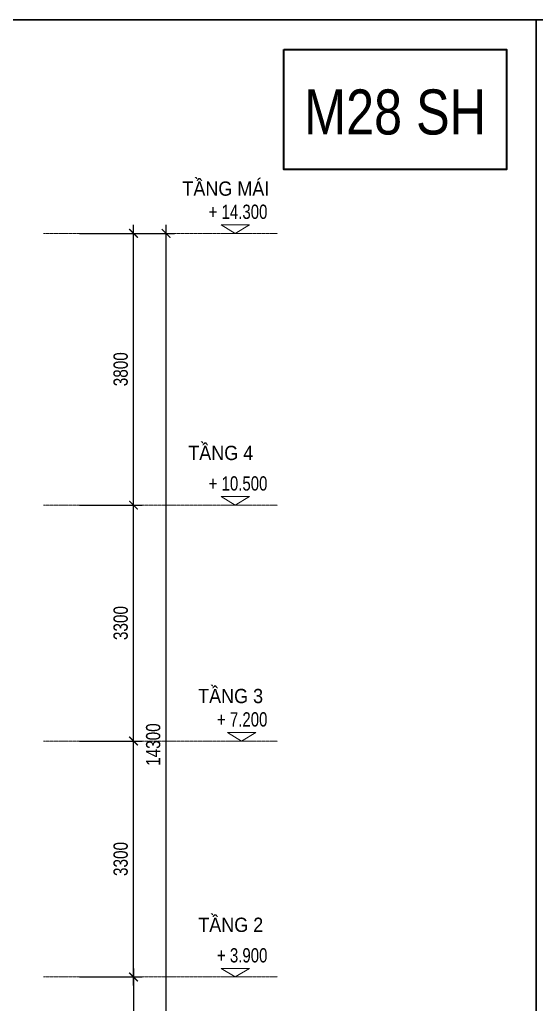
# Model space of a CAD drawing. Header units: millimetres. Extents: x -127141 to 682685, y -1234500 to 49778.
# Drawn here: x 459974 to 467197, y -276271 to -262500 of the extents above; entities that cross this region are included whole.
import ezdxf
from ezdxf.enums import TextEntityAlignment as Align

# ---------------------------------------------------------------- set-up
doc = ezdxf.new("R2010")
doc.units = ezdxf.units.MM
doc.header["$MEASUREMENT"] = 0
doc.linetypes.add('CENTER', pattern=[3, 1.5, -0.5, 0.5, -0.5])
for name, color, linetype, lineweight in [('-CENTER', 143, 'CENTER', 13), ('-DIM', 9, 'Continuous', 13), ('-KH', 143, 'Continuous', 13), ('-LINE1', 7, 'Continuous', 18), ('-TEXT', 7, 'Continuous', 15), ('-WALL', 4, 'Continuous', 35)]:
    doc.layers.add(name, color=color, linetype=linetype, lineweight=lineweight)
doc.layers.add('LUOI GIONG', color=160, linetype='Continuous', plot=False)
doc.styles.add('1', font='arial.ttf')
doc.styles.add('AVANH', font='', dxfattribs={"width": 0.8})
doc.styles.add('X-5M-DH-TUM1$0$AVANTH', font='arial.ttf', dxfattribs={"width": 0.9})
doc.styles.get('AVANH').set_extended_font_data('.VnAvantH')
doc.dimstyles.new('C_100A3', dxfattribs={"dimscale": 100, "dimtxt": 2.2, "dimasz": 1.2, "dimexe": 1.2, "dimexo": 0, "dimgap": 0.75, "dimtad": 1, "dimdec": 0, "dimzin": 0, "dimdsep": 46, "dimtxsty": 'AVANH', "dimblk": 'ARCHTICK', "dimcen": 0, "dimdle": 1.2, "dimclrd": 256, "dimclre": 256, "dimclrt": 7, "dimadec": 0, "dimazin": 0, "dimtfac": 0.0001, "dimtdec": 0, "dimtix": 1, "dimtmove": 2, "dimatfit": 3, "dimfxl": 1.8, "dimtolj": 1, "dimtzin": 0, "dimarcsym": 0})

# ---------------------------------------------------------------- blocks, each defined once
blk = doc.blocks.new('_ArchTick')
at = {"color": 0, "linetype": 'ByBlock', "const_width": 0.15}
blk.add_lwpolyline([(-0.5, -0.5), (0.5, 0.5)], dxfattribs=at)
blk = doc.blocks.new('*D1795')
at = {"layer": '-DIM', "lineweight": -2, "transparency": 16777216}
for p, q in [((461565, -275769), (461565, -279909)), ((460810, -275889), (461685, -275889)), ((460810, -279789), (461685, -279789))]:
    blk.add_line(p, q, dxfattribs=at)
at = {"layer": 'Defpoints', "color": 0, "transparency": 16777216}
for p in [(460810, -275889), (460810, -279789), (461565, -279789)]:
    blk.add_point(p, dxfattribs=at)
at = {"layer": '-DIM', "lineweight": -2, "transparency": 16777216, "xscale": 119.9999999999999, "yscale": 119.9999999999999, "zscale": 119.9999999999999}
for p, rotation in [((461565, -275889), 90), ((461565, -279789), 270)]:
    blk.add_blockref('_ArchTick', p, dxfattribs=dict(at, rotation=rotation))
at = {"layer": '-DIM', "color": 7, "transparency": 16777216, "insert": (461386, -277839), "char_height": 200, "attachment_point": 5, "rotation": 90, "style": 'AVANH'}
blk.add_mtext('\\A1;3900', dxfattribs=at)
blk = doc.blocks.new('*D1796')
at = {"layer": '-DIM', "lineweight": -2, "transparency": 16777216}
for p, q in [((461565, -276009), (461565, -272469)), ((460810, -272589), (461685, -272589)), ((460810, -275889), (461685, -275889))]:
    blk.add_line(p, q, dxfattribs=at)
at = {"layer": 'Defpoints', "color": 0, "transparency": 16777216}
for p in [(460810, -272589), (461565, -272589), (460810, -275889)]:
    blk.add_point(p, dxfattribs=at)
at = {"layer": '-DIM', "lineweight": -2, "transparency": 16777216, "xscale": 119.9999999999999, "yscale": 119.9999999999999, "zscale": 119.9999999999999}
for p, rotation in [((461565, -272589), 90), ((461565, -275889), 270)]:
    blk.add_blockref('_ArchTick', p, dxfattribs=dict(at, rotation=rotation))
at = {"layer": '-DIM', "color": 7, "transparency": 16777216, "insert": (461386, -274239), "char_height": 200, "attachment_point": 5, "rotation": 90, "style": 'AVANH'}
blk.add_mtext('\\A1;3300', dxfattribs=at)
blk = doc.blocks.new('*D1797')
at = {"layer": '-DIM', "lineweight": -2, "transparency": 16777216}
for p, q in [((461565, -272709), (461565, -269169)), ((460810, -269289), (461685, -269289)), ((460810, -272589), (461685, -272589))]:
    blk.add_line(p, q, dxfattribs=at)
at = {"layer": 'Defpoints', "color": 0, "transparency": 16777216}
for p in [(460810, -269289), (461565, -269289), (460810, -272589)]:
    blk.add_point(p, dxfattribs=at)
at = {"layer": '-DIM', "lineweight": -2, "transparency": 16777216, "xscale": 119.9999999999999, "yscale": 119.9999999999999, "zscale": 119.9999999999999}
for p, rotation in [((461565, -269289), 90), ((461565, -272589), 270)]:
    blk.add_blockref('_ArchTick', p, dxfattribs=dict(at, rotation=rotation))
at = {"layer": '-DIM', "color": 7, "transparency": 16777216, "insert": (461386, -270939), "char_height": 200, "attachment_point": 5, "rotation": 90, "style": 'AVANH'}
blk.add_mtext('\\A1;3300', dxfattribs=at)
blk = doc.blocks.new('*D1798')
at = {"layer": '-DIM', "lineweight": -2, "transparency": 16777216}
for p, q in [((461565, -269409), (461565, -265369)), ((460810, -265489), (461685, -265489)), ((460810, -269289), (461685, -269289))]:
    blk.add_line(p, q, dxfattribs=at)
at = {"layer": 'Defpoints', "color": 0, "transparency": 16777216}
for p in [(460810, -265489), (461565, -265489), (460810, -269289)]:
    blk.add_point(p, dxfattribs=at)
at = {"layer": '-DIM', "lineweight": -2, "transparency": 16777216, "xscale": 119.9999999999999, "yscale": 119.9999999999999, "zscale": 119.9999999999999}
for p, rotation in [((461565, -265489), 90), ((461565, -269289), 270)]:
    blk.add_blockref('_ArchTick', p, dxfattribs=dict(at, rotation=rotation))
at = {"layer": '-DIM', "color": 7, "transparency": 16777216, "insert": (461386, -267389), "char_height": 200, "attachment_point": 5, "rotation": 90, "style": 'AVANH'}
blk.add_mtext('\\A1;3800', dxfattribs=at)
blk = doc.blocks.new('*D1800')
at = {"layer": '-DIM', "lineweight": -2, "transparency": 16777216}
for p, q in [((462020, -279909), (462020, -265369)), ((460810, -265489), (462140, -265489)), ((460810, -279789), (462140, -279789))]:
    blk.add_line(p, q, dxfattribs=at)
at = {"layer": 'Defpoints', "color": 0, "transparency": 16777216}
for p in [(460810, -265489), (462020, -265489), (460810, -279789)]:
    blk.add_point(p, dxfattribs=at)
at = {"layer": '-DIM', "lineweight": -2, "transparency": 16777216, "xscale": 119.9999999999999, "yscale": 119.9999999999999, "zscale": 119.9999999999999}
for p, rotation in [((462020, -265489), 90), ((462020, -279789), 270)]:
    blk.add_blockref('_ArchTick', p, dxfattribs=dict(at, rotation=rotation))
at = {"layer": '-DIM', "color": 7, "transparency": 16777216, "insert": (461841, -272639), "char_height": 200, "attachment_point": 5, "rotation": 90, "style": 'AVANH'}
blk.add_mtext('\\A1;14300', dxfattribs=at)
blk = doc.blocks.new('cot')
at = {"layer": '-KH'}
blk.add_line((116899, -109064), (117274, -109064), dxfattribs=at)
blk.add_lwpolyline([(117286, -108944), (116888, -108944), (117087, -109064)], close=True, dxfattribs=at)
blk.add_solid([(117087, -109064), (117087, -108944), (117286, -108944), (117087, -109064)], dxfattribs=at)
blk = doc.blocks.new('kt1a')
at = {"layer": 'Defpoints', "color": 2}
blk.add_lwpolyline([(0, -22275), (31500, -22275), (31500, 0), (0, 0)], close=True, dxfattribs=at)

msp = doc.modelspace()

# ---------------------------------------------------------------- linework, layer by layer
at = {"layer": '-CENTER', "ltscale": 0.2}
for p, q in [((460307.1, -265489.1), (463578.3, -265489.1)), ((460307.1, -269289.1), (463578.3, -269289.1)), ((460307.1, -272589.1), (463578.3, -272589.1)), ((460307.1, -275889.1), (463578.3, -275889.1))]:
    msp.add_line(p, q, dxfattribs=at)
at = {"layer": '-WALL'}
msp.add_lwpolyline([(463667.4, -262915.7), (466781.8, -262915.7), (466781.8, -264593.7), (463667.4, -264593.7)], close=True, dxfattribs=at)
at = {"layer": 'Defpoints'}
for points in [[(435697.5, -284775), (467197.5, -284775), (467197.5, -262500), (435697.5, -262500)], [(467197.5, -284775), (498697.5, -284775), (498697.5, -262500), (467197.5, -262500)]]:
    msp.add_lwpolyline(points, close=True, dxfattribs=at)
at = {"layer": 'LUOI GIONG'}
msp.add_lwpolyline([(435697.5, -262500), (485697.5, -262500), (485697.5, -287500), (435697.5, -287500)], close=True, dxfattribs=at)

# ---------------------------------------------------------------- block references
at = {"layer": '-CENTER', "xscale": -1}
for p in [(580074.5, -156425.4), (580074.5, -160225.4), (580163.6, -163525.4), (580074.5, -166825.4)]:
    msp.add_blockref('cot', p, dxfattribs=at)
at = {"layer": '-LINE1'}
msp.add_blockref('kt1a', (435697.5, -262500), dxfattribs=at)

# ---------------------------------------------------------------- texts
at = {"layer": '-TEXT', "color": 4, "style": '1', "width": 0.8}
msp.add_text('M28 SH', height=630, dxfattribs=at).set_placement((465222.6, -264294.6), align=Align.BOTTOM_CENTER)
at = {"layer": '-TEXT', "color": 2, "style": 'X-5M-DH-TUM1$0$AVANTH', "width": 0.9}
for s, p in [('TẦNG MÁI', (462248.7, -264962.4)), ('TẦNG 4', (462330.9, -268659.5)), ('TẦNG 3', (462468.8, -272059.5)), ('TẦNG 2', (462470.7, -275259.5))]:
    msp.add_text(s, height=200, dxfattribs=at).set_placement(p)
at = {"layer": '-TEXT', "style": '1', "width": 0.75}
for s, p in [('+ 14.300', (462616, -265286.3)), ('+ 10.500', (462616, -269086.3)), ('+ 7.200', (462732.5, -272386.3)), ('+ 3.900', (462732.5, -275686.3))]:
    msp.add_text(s, height=200, dxfattribs=at).set_placement(p)

# ---------------------------------------------------------------- dimensions: what is measured, and where the dimension line sits
at = {"layer": '-DIM'}
for base, p1, p2, picture, middle in [((461564.6, -265489.1), (460810.2, -269289.1), (460810.2, -265489.1), '*D1798', (461386.2, -267389.1)), ((462019.9, -265489.1), (460810.2, -279789.1), (460810.2, -265489.1), '*D1800', (461841.4, -272639.1)), ((461564.6, -269289.1), (460810.2, -272589.1), (460810.2, -269289.1), '*D1797', (461386.2, -270939.1)), ((461564.6, -272589.1), (460810.2, -275889.1), (460810.2, -272589.1), '*D1796', (461386.2, -274239.1)), ((461564.6, -279789.1), (460810.2, -275889.1), (460810.2, -279789.1), '*D1795', (461386.2, -277839.1))]:
    dim = msp.add_linear_dim(base=base, p1=p1, p2=p2, angle=90, dimstyle='C_100A3', override={"dimtxt": 2}, dxfattribs=at)
    dim.commit()
    dim.dimension.update_dxf_attribs({"geometry": picture, "text_midpoint": middle})

doc.saveas('drawing.dxf')
